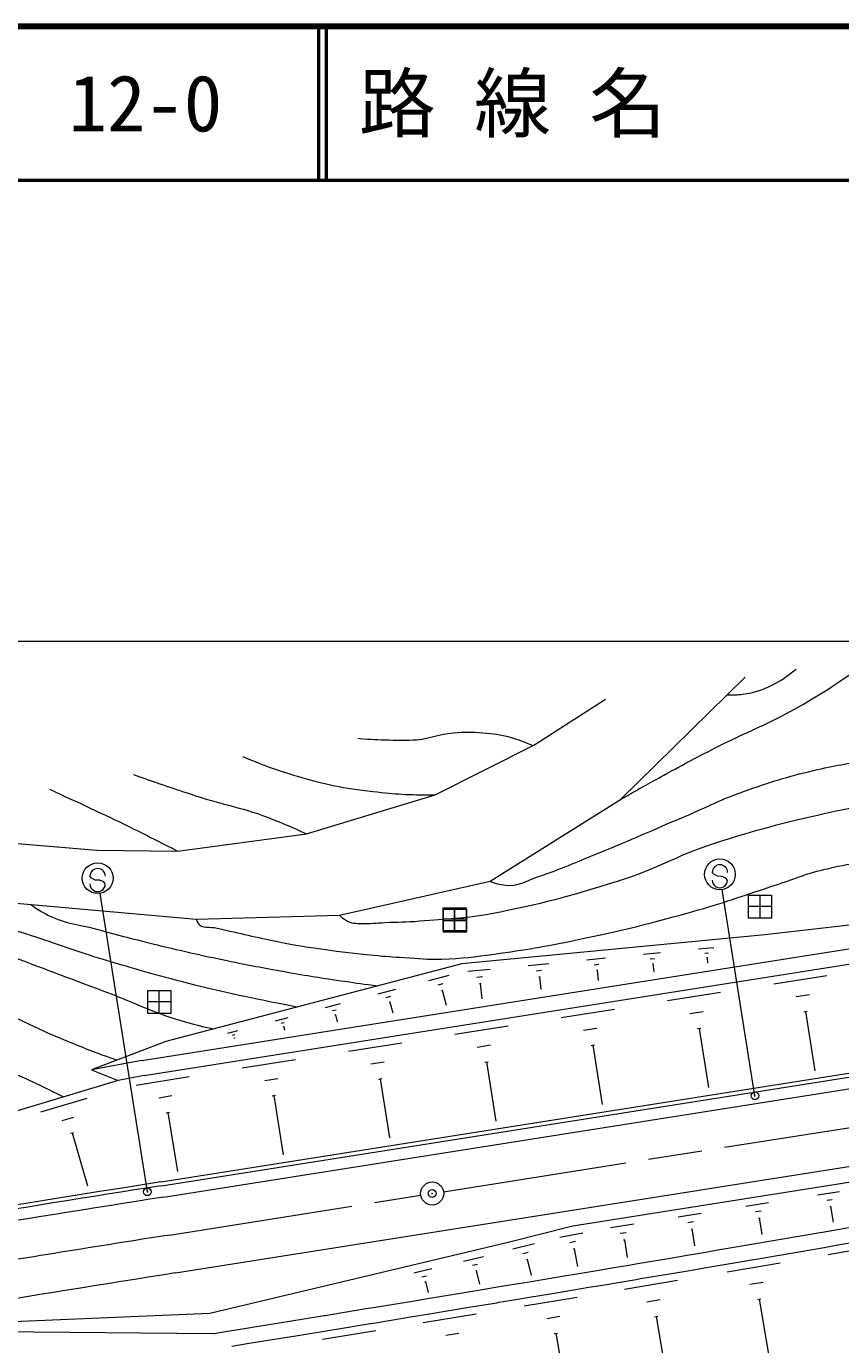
# Model space of a CAD drawing. Units: millimetres, scale not verified. Extents: x 40000 to 680000, y 20000 to 380000.
# Drawn here: x 158761 to 211713, y 294254 to 380000 of the extents above; entities that cross this region are included whole.
import ezdxf
from ezdxf.enums import TextEntityAlignment as Align

# ---------------------------------------------------------------- set-up
doc = ezdxf.new("R2010")
doc.units = ezdxf.units.MM
doc.header["$LTSCALE"] = 1000
doc.header["$PDMODE"] = 32
doc.header["$PDSIZE"] = 500
doc.linetypes.add('CHAIN', pattern=[18.5, 12, -1.5, 3.5, -1.5])
for name, color, linetype, lineweight in [('M-BGD', 7, 'Continuous', 13), ('M-BMK', 2, 'CHAIN', 13), ('M-TTL', 2, 'Continuous', 140), ('M-TTL-LINE', 7, 'Continuous', 50)]:
    doc.layers.add(name, color=color, linetype=linetype, lineweight=lineweight)
doc.layers.add('M-TTL-TXT', color=7, linetype='Continuous')
doc.styles.add('ＭＳ ゴシック', font='')
doc.styles.get('ＭＳ ゴシック').set_extended_font_data('MS Gothic')

msp = doc.modelspace()

# ---------------------------------------------------------------- linework, layer by layer
at = {"layer": 'M-BGD'}
for p, q in [((76339, 340019), (560849, 340019)), ((197400, 329713), (205513, 337675)), ((191766, 333241), (196430, 336239)), ((185347, 330005), (191766, 333241)), ((176970, 327472), (185347, 330005)), ((188912, 324405), (197400, 329713)), ((151003, 327466), (163344, 326412)), ((168587, 326358), (176970, 327472)), ((163344, 326412), (168587, 326358)), ((162997, 324605), (162898, 324723)), ((163242, 324466), (162997, 324605)), ((163543, 324464), (163242, 324466)), ((163788, 324352), (163543, 324464)), ((163894, 324216), (163788, 324352)), ((179120, 322189), (188912, 324405)), ((203464, 324855), (203364, 324973)), ((203709, 324716), (203464, 324855)), ((204009, 324713), (203709, 324716)), ((204254, 324601), (204009, 324713)), ((204360, 324465), (204254, 324601)), ((148391, 323813), (169801, 321934)), ((166630, 304194), (163553, 323607)), ((206140, 310439), (204019, 323856)), ((205720, 321994), (205720, 323494)), ((205720, 323494), (207220, 323494)), ((206470, 321994), (206470, 323494)), ((207220, 323494), (207220, 321994)), ((185862, 321171), (185862, 322671)), ((185862, 322671), (187362, 322671)), ((185879, 321072), (185879, 322572)), ((185879, 322572), (187379, 322572)), ((186612, 321171), (186612, 322671)), ((186629, 321072), (186629, 322572)), ((187362, 322671), (187362, 321171)), ((187379, 322572), (187379, 321072)), ((207220, 322744), (205720, 322744)), ((226331, 323168), (206784, 320906)), ((166268, 312742), (226495, 322262)), ((169801, 321934), (179120, 322189)), ((187362, 321921), (185862, 321921)), ((187379, 321822), (185879, 321822)), ((207220, 321994), (205720, 321994)), ((166424, 311755), (225797, 321139)), ((187362, 321171), (185862, 321171)), ((187379, 321072), (185879, 321072)), ((206784, 320906), (187089, 319012)), ((202469, 319989), (203469, 320085)), ((187089, 319012), (167821, 313975)), ((191392, 318924), (192730, 319052)), ((195198, 319290), (196419, 319407)), ((195691, 318967), (195996, 318997)), ((198889, 319645), (199998, 319751)), ((199337, 319352), (199614, 319379)), ((199473, 319029), (199542, 319036)), ((199507, 319033), (199558, 318510)), ((202873, 319725), (203123, 319749)), ((202996, 319434), (203058, 319440)), ((203027, 319437), (203063, 319064)), ((184931, 317931), (186263, 318279)), ((187469, 318546), (188926, 318686)), ((188058, 318162), (188422, 318197)), ((191932, 318571), (192267, 318603)), ((192096, 318181), (192180, 318190)), ((192138, 318185), (192219, 317350)), ((195841, 318612), (195917, 318619)), ((195879, 318615), (195944, 317938)), ((207368, 317720), (210825, 318267)), ((166651, 315791), (166651, 317291)), ((166651, 317291), (168151, 317291)), ((167401, 315791), (167401, 317291)), ((168151, 317291), (168151, 315791)), ((181642, 317071), (182796, 317373)), ((185535, 317662), (185868, 317749)), ((185765, 317295), (185848, 317317)), ((185806, 317306), (186058, 316342)), ((188236, 317738), (188327, 317747)), ((188282, 317742), (188378, 316742)), ((168151, 316541), (166651, 316541)), ((178216, 316176), (179199, 316433)), ((182166, 316838), (182454, 316914)), ((182364, 316521), (182436, 316539)), ((182400, 316530), (182584, 315825)), ((200454, 316627), (203911, 317174)), ((208828, 316888), (209693, 317025)), ((168151, 315791), (166651, 315791)), ((178662, 315977), (178908, 316041)), ((178831, 315706), (178893, 315722)), ((178862, 315714), (178982, 315256)), ((193540, 315534), (196997, 316081)), ((201914, 315795), (202779, 315932)), ((209317, 315902), (209533, 315936)), ((209425, 315919), (210033, 312067)), ((167555, 304593), (231680, 314729)), ((174955, 315323), (175777, 315538)), ((175328, 315157), (175533, 315211)), ((175469, 314931), (175520, 314944)), ((175495, 314937), (175553, 314714)), ((186626, 314442), (190083, 314988)), ((195000, 314702), (195864, 314839)), ((202402, 314809), (202618, 314843)), ((202510, 314826), (203119, 310974)), ((167821, 313975), (163003, 312127)), ((167517, 304841), (227783, 314366)), ((167672, 303853), (231790, 313987)), ((171852, 314512), (172520, 314686)), ((172155, 314377), (172322, 314421)), ((172270, 314193), (172311, 314204)), ((172291, 314199), (172291, 314198)), ((179712, 313349), (183169, 313895)), ((188086, 313609), (188950, 313746)), ((195488, 313716), (195704, 313751)), ((195596, 313733), (196205, 309881)), ((166268, 312742), (163003, 312127)), ((163003, 312127), (164720, 311434)), ((172797, 312256), (176254, 312802)), ((181172, 312516), (182036, 312653)), ((188574, 312623), (188790, 312658)), ((188682, 312641), (189291, 308788)), ((164720, 311434), (148565, 306591)), ((166424, 311755), (164720, 311434)), ((165910, 311137), (169349, 311697)), ((168454, 298914), (248504, 311567)), ((174258, 311424), (175122, 311560)), ((181660, 311531), (181876, 311565)), ((181768, 311548), (182377, 307695)), ((167368, 310315), (168228, 310455)), ((174746, 310438), (174962, 310472)), ((174854, 310455), (175463, 306603)), ((194299, 301987), (248689, 310584)), ((159704, 309405), (162723, 310275)), ((161097, 308826), (161852, 309044)), ((167858, 309335), (168073, 309370)), ((167966, 309353), (168590, 305516)), ((161641, 308002), (161830, 308057)), ((161735, 308029), (162730, 304580)), ((210201, 303994), (211646, 304223)), ((210811, 303646), (211173, 303703)), ((201143, 302562), (202646, 302800)), ((205549, 303259), (207024, 303492)), ((206172, 302904), (206541, 302962)), ((211015, 303234), (211106, 303249)), ((211061, 303241), (211223, 302215)), ((190103, 300915), (194299, 301987)), ((196737, 301866), (198269, 302108)), ((201778, 302201), (202154, 302260)), ((206380, 302483), (206472, 302498)), ((206426, 302491), (206595, 301423)), ((193448, 301249), (194956, 301534)), ((194099, 300904), (194476, 300975)), ((197384, 301497), (197767, 301558)), ((197600, 301061), (197696, 301076)), ((197648, 301068), (197829, 299922)), ((201990, 301772), (202084, 301787)), ((202037, 301779), (202212, 300672)), ((170684, 296307), (190103, 300915)), ((190400, 300475), (191807, 300835)), ((191036, 300188), (191387, 300277)), ((194327, 300478), (194421, 300496)), ((194374, 300487), (194591, 299343)), ((210893, 300117), (214341, 300717)), ((187192, 299685), (188481, 299991)), ((187767, 299413), (188089, 299490)), ((191275, 299799), (191363, 299821)), ((191319, 299810), (191590, 298748)), ((204331, 298992), (207781, 299583)), ((183955, 298917), (185132, 299196)), ((184480, 298669), (184775, 298739)), ((187980, 299055), (188060, 299075)), ((188020, 299065), (188228, 298190)), ((197652, 297861), (201096, 298444)), ((184674, 298342), (184748, 298360)), ((184711, 298351), (184881, 297636)), ((205802, 298179), (206665, 298326)), ((191131, 296771), (194582, 297348)), ((199119, 297047), (199980, 297192)), ((206303, 297199), (206519, 297236)), ((206411, 297218), (207070, 293374)), ((145754, 295219), (170684, 296307)), ((184565, 295685), (188018, 296256)), ((192598, 295952), (193461, 296096)), ((199616, 296068), (199831, 296104)), ((199724, 296086), (200373, 292246)), ((145754, 295219), (170900, 294973)), ((178027, 294613), (181477, 295179)), ((186032, 294863), (186895, 295006)), ((193094, 294971), (193310, 295007)), ((193202, 294989), (193844, 291147))]:
    msp.add_line(p, q, dxfattribs=at)
for points in [[(170901, 294973), (170975, 294985), (171842, 295126), (173072, 295326), (173206, 295347), (173576, 295407), (174005, 295477), (176137, 295824), (176676, 295912), (178126, 296149), (178187, 296159), (178691, 296241), (180846, 296594), (181304, 296669), (183861, 297089), (184706, 297228), (187249, 297648), (188522, 297859), (189271, 297983), (190201, 298137), (191331, 298325), (192618, 298539), (192956, 298596), (193103, 298620), (195201, 298971), (196129, 299126), (196969, 299267), (197812, 299409), (198174, 299470), (198499, 299524), (200515, 299865), (201738, 300072), (202940, 300276), (203607, 300389), (205152, 300652), (207951, 301131), (210391, 301552), (210542, 301578), (211273, 301705), (213196, 302038)], [(172112, 294156), (173247, 294341), (173376, 294362), (173823, 294435), (174337, 294518), (176279, 294834), (176794, 294918), (178266, 295159), (178359, 295174), (178919, 295265), (180986, 295604), (181466, 295682), (184000, 296099), (184846, 296238), (187532, 296681), (188659, 296868), (189347, 296982), (189495, 297006), (190340, 297146), (191479, 297336), (192822, 297559), (193108, 297607), (193839, 297729), (195346, 297981), (196350, 298149), (197244, 298300), (198019, 298430), (198420, 298497), (198707, 298545), (200591, 298863), (202032, 299108), (203090, 299287), (203756, 299400), (205306, 299664), (205910, 299767), (206223, 299821), (206217, 299817), (210507, 300557), (210651, 300582), (211537, 300735), (213221, 301028)]]:
    msp.add_lwpolyline(points, dxfattribs=at)
for centre, radius in [((203863, 324844), 1000), ((163397, 324594), 1000), ((185150, 304084), 750)]:
    msp.add_circle(centre, radius, dxfattribs=at)
for centre, radius, start, end in [((163398, 324719), 500, 359.55488, 179.55488), ((203864, 324969), 500, 359.55488, 179.55488), ((163394, 324219), 500, 179.55488, 359.55488), ((203860, 324469), 500, 179.55488, 359.55488), ((558381, -2167959), 2503250, 98.98218, 100.29207), ((558381, -2167959), 2503500, 98.98217, 99.97053), ((558381, -2167959), 2502500, 98.98218, 100.29207), ((558381, -2167959), 2497500, 98.98218, 100.29207)]:
    msp.add_arc(centre, radius, start, end, dxfattribs=at)
for points, knots in [([(169801, 321934), (169819, 321835), (169856, 321783), (169910, 321696), (170179, 321259), (170680, 321475), (171178, 321353), (172740, 320974), (173618, 320773), (175192, 320451), (176300, 320225), (176929, 320139), (178048, 319972), (179336, 319780), (180064, 319710), (181360, 319581), (182133, 319504), (182568, 319476), (183343, 319430), (184296, 319373), (184831, 319290), (185785, 319329), (187118, 319383), (187865, 319468), (189186, 319656), (191255, 319950), (192413, 320136), (194458, 320563), (197604, 321219), (199357, 321649), (202449, 322526), (204427, 323087), (205503, 323506), (207460, 324137), (208691, 324534), (209353, 324856), (210611, 325156), (212408, 325584), (213443, 325688), (215251, 326066), (216068, 326237), (216525, 326337), (217331, 326553), (219148, 327041), (220177, 327297), (221933, 327969), (224753, 329048), (226374, 329617), (228985, 331133), (230790, 332181), (231601, 333075), (233198, 334418), (234800, 335767), (235634, 336599), (237097, 338098), (238135, 339162), (238693, 339783), (239653, 340918), (240452, 341862), (240710, 342187), (241637, 343385)], [0, 0, 0, 0, 1, 1, 1, 2, 2, 2, 3, 3, 3, 4, 4, 4, 5, 5, 5, 6, 6, 6, 7, 7, 7, 8, 8, 8, 9, 9, 9, 10, 10, 10, 11, 11, 11, 12, 12, 12, 13, 13, 13, 14, 14, 14, 15, 15, 15, 16, 16, 16, 17, 17, 17, 18, 18, 18, 19, 19, 19, 20, 20, 20, 20]), ([(237335, 342705), (235318, 340185), (234689, 339344), (232676, 337505), (230987, 335961), (230073, 334989), (228068, 333886), (224728, 332048), (222650, 331352), (218973, 330343), (215818, 329477), (213926, 329547), (210739, 328805), (207838, 328130), (206210, 327734), (203380, 326805), (200909, 325994), (199665, 325145), (197179, 324377), (194025, 323402), (192236, 322890), (188992, 322280), (187188, 321941), (186148, 321940), (184319, 321788), (183444, 321715), (182951, 321727), (182074, 321688), (181491, 321662), (181165, 321596), (180582, 321622), (180182, 321639), (179922, 321619), (179576, 321822), (179379, 321937), (179288, 322006), (179120, 322189)], [0, 0, 0, 0, 1, 1, 1, 2, 2, 2, 3, 3, 3, 4, 4, 4, 5, 5, 5, 6, 6, 6, 7, 7, 7, 8, 8, 8, 9, 9, 9, 10, 10, 10, 11, 11, 11, 12, 12, 12, 12]), ([(188911, 324405), (189320, 324229), (189522, 324190), (189930, 324143), (190759, 324047), (191209, 324405), (191999, 324675), (193595, 325220), (194459, 325609), (196021, 326247), (198223, 327148), (199437, 327698), (201627, 328628), (203122, 329262), (203920, 329718), (205454, 330253), (207188, 330857), (208170, 331182), (209958, 331599), (211345, 331923), (212134, 332053), (213543, 332262), (215502, 332553), (216638, 332467), (218579, 332866), (220326, 333225), (221296, 333530), (222937, 334230), (224566, 334925), (225468, 335366), (226963, 336315), (227980, 336960), (228537, 337360), (229417, 338182), (230270, 338979), (230682, 339493), (231459, 340363), (232024, 340995), (232206, 341204), (232882, 342001)], [0, 0, 0, 0, 1, 1, 1, 2, 2, 2, 3, 3, 3, 4, 4, 4, 5, 5, 5, 6, 6, 6, 7, 7, 7, 8, 8, 8, 9, 9, 9, 10, 10, 10, 11, 11, 11, 12, 12, 12, 13, 13, 13, 13]), ([(197400, 329713), (198759, 330491), (199113, 330690), (200221, 331298), (201611, 332060), (202396, 332476), (203808, 333195), (205455, 334034), (206440, 334379), (208072, 335249), (210502, 336544), (211294, 337144), (214027, 339021)], [0, 0, 0, 0, 1, 1, 1, 2, 2, 2, 3, 3, 3, 4, 4, 4, 4]), ([(204328, 336513), (204796, 336500), (204960, 336517), (205360, 336566), (206139, 336662), (206574, 336815), (207277, 337162), (207926, 337481), (208171, 337673), (208811, 338197)], [0, 0, 0, 0, 1, 1, 1, 2, 2, 2, 3, 3, 3, 3]), ([(180316, 333693), (181291, 333619), (181561, 333596), (182361, 333582), (183056, 333570), (183448, 333542), (184140, 333603), (185082, 333686), (185578, 333965), (186520, 334046), (187271, 334112), (187698, 334103), (188450, 334050), (189152, 334000), (189549, 333945), (190228, 333759), (190823, 333596), (191045, 333506), (191712, 333214)], [0, 0, 0, 0, 1, 1, 1, 2, 2, 2, 3, 3, 3, 4, 4, 4, 5, 5, 5, 6, 6, 6, 6]), ([(172830, 332509), (174459, 331835), (174971, 331649), (176387, 331228), (178262, 330670), (179352, 330458), (181295, 330233), (182870, 330049), (183454, 330024), (185347, 330005)], [0, 0, 0, 0, 1, 1, 1, 2, 2, 2, 3, 3, 3, 3]), ([(165723, 331332), (167667, 330650), (168179, 330475), (169764, 329958), (171716, 329322), (172885, 329186), (174790, 328421), (175652, 328075), (175961, 327956), (176970, 327472)], [0, 0, 0, 0, 1, 1, 1, 2, 2, 2, 3, 3, 3, 3]), ([(160257, 330373), (162304, 329443), (162838, 329200), (164475, 328411), (166092, 327631), (166608, 327368), (168587, 326358)], [0, 0, 0, 0, 1, 1, 1, 2, 2, 2, 2]), ([(130679, 324903), (131074, 324359), (131305, 324169), (131776, 323775), (133007, 322747), (134102, 322832), (135650, 322417), (140349, 321160), (143262, 321614), (147889, 320114), (149671, 319537), (150663, 319177), (152367, 318399), (155950, 316764), (157785, 315468), (161436, 313993), (162683, 313489), (163109, 313303), (164650, 312759)], [0, 0, 0, 0, 1, 1, 1, 2, 2, 2, 3, 3, 3, 4, 4, 4, 5, 5, 5, 6, 6, 6, 6]), ([(139494, 324361), (142978, 323809), (143974, 323665), (146798, 322999), (149285, 322413), (150668, 322033), (153102, 321257), (155517, 320487), (156807, 319872), (159181, 318982), (161052, 318281), (162100, 317886), (163970, 317184), (166005, 316420), (167082, 315800), (169180, 315229), (169865, 315042), (170107, 314966), (170944, 314791)], [0, 0, 0, 0, 1, 1, 1, 2, 2, 2, 3, 3, 3, 4, 4, 4, 5, 5, 5, 6, 6, 6, 6]), ([(161159, 310366), (159218, 311325), (158652, 311620), (156977, 312258), (155555, 312799), (154735, 313042), (153276, 313475), (151042, 314137), (149760, 314402), (147484, 314900), (146343, 315150), (145690, 315218), (144538, 315412), (142630, 315734), (141547, 315829), (139648, 316202), (137673, 316590), (136582, 316883), (134639, 317409), (132826, 317901), (131754, 318048), (130041, 318819), (128747, 319401), (128113, 319924), (126998, 320801), (126142, 321475), (125768, 321982), (125081, 322828), (124708, 323288), (124576, 323451), (124163, 324035)], [0, 0, 0, 0, 1, 1, 1, 2, 2, 2, 3, 3, 3, 4, 4, 4, 5, 5, 5, 6, 6, 6, 7, 7, 7, 8, 8, 8, 9, 9, 9, 10, 10, 10, 10]), ([(176360, 316207), (172976, 316881), (172046, 317050), (169318, 317745), (167142, 318300), (165934, 318654), (163782, 319296), (162029, 319819), (161074, 320196), (159337, 320769), (158638, 320999), (158250, 321138), (157546, 321355), (156573, 321655), (156010, 321765), (155026, 322028), (154486, 322172), (154164, 322194), (153643, 322397), (153108, 322606), (152731, 322621), (152305, 323005), (152108, 323182), (152018, 323268), (151852, 323509)], [0, 0, 0, 0, 1, 1, 1, 2, 2, 2, 3, 3, 3, 4, 4, 4, 5, 5, 5, 6, 6, 6, 7, 7, 7, 8, 8, 8, 8]), ([(159059, 322877), (159449, 322581), (159608, 322504), (159979, 322295), (161169, 321626), (162008, 321643), (163325, 321281), (164862, 320858), (165726, 320630), (167275, 320254), (169044, 319825), (170039, 319605), (171821, 319232), (173273, 318929), (174091, 318780), (175551, 318518), (177079, 318244), (177938, 318108), (179474, 317887), (180321, 317764), (180593, 317725), (181645, 317589)], [0, 0, 0, 0, 1, 1, 1, 2, 2, 2, 3, 3, 3, 4, 4, 4, 5, 5, 5, 6, 6, 6, 7, 7, 7, 7])]:
    msp.add_open_spline(points, degree=3, knots=knots, dxfattribs=at)
for p in [(206140, 310439), (166630, 304194), (185150, 304084)]:
    msp.add_point(p, dxfattribs=at)
at = {"layer": 'M-BMK'}
for p, q in [((185891, 304201), (283183, 319580)), ((168063, 301383), (184409, 303967))]:
    msp.add_line(p, q, dxfattribs=at)
msp.add_arc((558381, -2167959), 2500000, 98.98218, 100.29207, dxfattribs=at)
at = {"layer": 'M-TTL'}
msp.add_line((680000, 380000), (40000, 380000), dxfattribs=at)
at = {"layer": 'M-TTL-LINE'}
for p, q in [((177750, 380000), (177750, 370000)), ((178250, 380000), (178250, 370000)), ((40000, 370000), (680000, 370000))]:
    msp.add_line(p, q, dxfattribs=at)

# ---------------------------------------------------------------- texts
at = {"layer": 'M-TTL-TXT', "style": 'ＭＳ ゴシック'}
for s, p in [('路 線 名', (180380, 375000)), ('12-0', (161521, 375000))]:
    msp.add_text(s, height=3666, dxfattribs=at).set_placement(p, align=Align.MIDDLE_LEFT)

doc.saveas('drawing.dxf')
